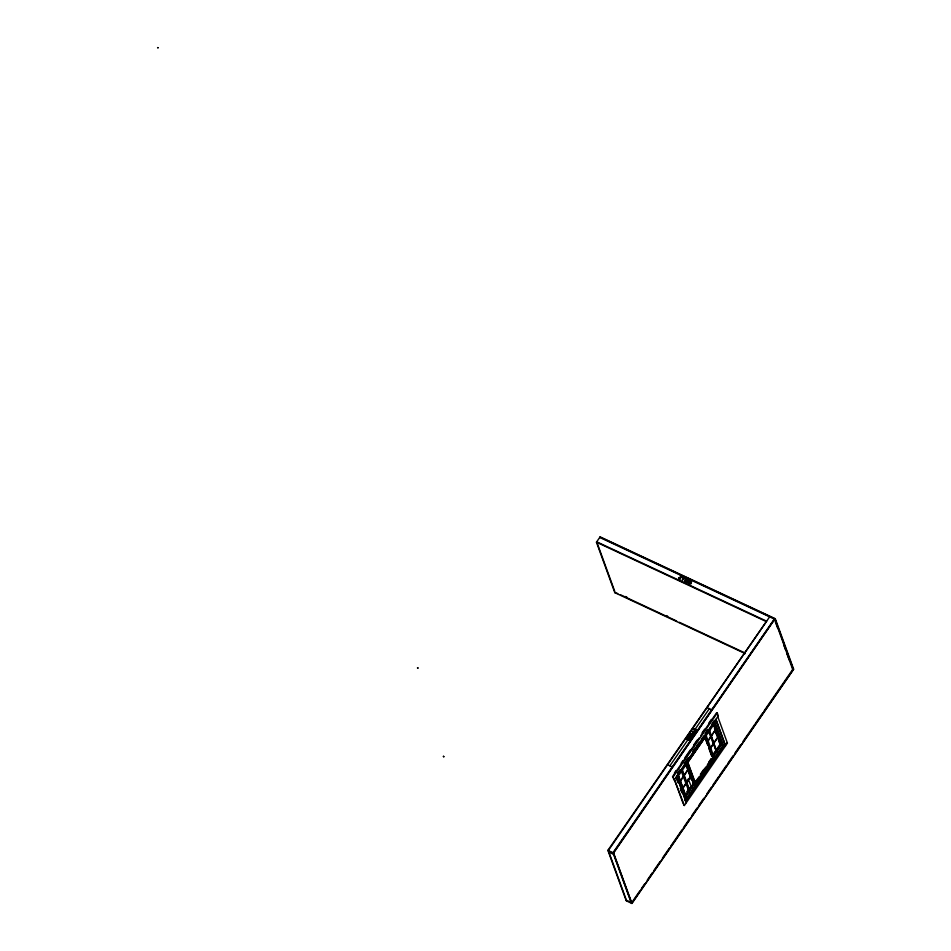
<?xml version="1.0" encoding="UTF-8"?>
<svg xmlns="http://www.w3.org/2000/svg" width="951" height="951" viewBox="0 0 951 951"><rect width="100%" height="100%" fill="white"/><g stroke="black" fill="none" stroke-linecap="round" stroke-linejoin="round"><path stroke-width="1.43" d="M157.688 47.657L158.044 47.895M157.997 47.74L157.581 47.55M417.584 667.745L417.988 667.947M443.285 756.497L443.915 756.651M745.287 653.622L614.81 592.663L596.443 542.201L600.117 536.887L775.279 618.732L793.645 669.195L631.94 903.45L626.257 900.799L607.891 850.337L766.637 621.193L596.717 541.808L614.798 591.486M614.81 592.663L617.77 593.519M769.644 616.83L608.319 850.539L626.673 900.989M669.884 765.828L709.363 708.626M631.94 903.45L613.573 852.999L774.934 618.839L613.359 852.892L631.726 903.355L793.645 669.195M674.425 772.937L676.113 770.5M681.142 763.213L682.83 760.776M684.97 757.674L690.378 749.84M693.731 744.966L697.095 740.104M702.135 732.805L704.643 729.167M708.84 723.081L711.36 719.432M699.151 738.024L672.5 776.646L674.176 779.796L718.326 715.841L717.28 712.988L716.65 712.691L700.828 735.61M673.142 776.943L717.28 712.988M677.504 773.555L680.203 769.846M684.221 763.819L688.536 757.781L684.435 763.926M692.697 751.742L695.145 747.997M696.869 745.715L699.365 742.089M705.19 733.649L707.746 729.75M711.859 723.996L714.356 720.371M677.718 773.662L680.238 770.001M692.839 751.754L697.035 745.667M701.244 739.581L703.764 735.931M705.44 733.494L707.96 729.845M695.229 750.696L686.943 762.69L695.062 785.027L714.13 757.424L705.999 735.087L704.334 737.489M697.713 747.094L702.682 739.89M695.514 783.386L687.858 762.345L705.547 736.728L713.202 757.769L695.514 783.386L694.456 782.899L696.144 780.45M680.001 781.306L687.989 769.407M707.211 741.875L715.211 729.988M680.12 781.627L688.108 769.739M708.138 741.019L715.366 730.059M682.545 788.32L690.545 776.42M709.767 748.889L717.922 737.073L709.886 749.222M682.663 788.641L690.664 776.753M686.991 791.66L689.439 788.117M687.311 791.814L690.581 787.083M712.893 754.749L720.24 744.11L718.326 738.856M688.904 789.758L688.298 786.632M685.291 795.559L693.445 783.743L686.265 764.01M712.513 756.128L720.668 744.312L713.488 724.591M700.352 774.352L703.716 769.478M708.768 762.155L711.3 758.494M712.822 756.283L720.989 744.467L713.809 724.733M694.777 783.042L698.985 776.943M700.673 774.506L705.725 767.184M707.401 764.747L711.621 758.636M685.16 797.342L694.694 783.541M713.167 756.77L721.904 744.122L714.284 723.176M723.39 744.811L686.646 798.044L678.515 775.707L715.259 722.475L723.39 744.811L720.846 743.623L717.292 733.851M724.84 744.098L685.623 800.897L684.993 800.599M683.733 805.2L684.375 805.497L727.42 743.135L717.779 716.638M633.033 900.74L639.773 890.98M641.438 888.567L644.826 883.657M647.322 880.044L652.41 872.685M654.038 870.308L659.982 861.701M662.443 858.135L669.242 848.28M670.847 845.962L681.879 829.985M683.448 827.703L689.463 819.001M691.852 815.53L697.035 808.029M698.569 805.794L703.776 798.269M706.973 793.621L711.348 787.285M712.858 785.098L718.932 776.301M719.586 775.362L726.516 765.329M727.979 763.189L733.245 755.57M734.707 753.454L740.829 744.585M743.111 741.281L748.401 733.613M748.996 732.757L755.142 723.854M755.712 723.022L762.726 712.87M764.117 710.849L784.623 681.154M785.122 680.417L789.33 674.33M789.675 673.831L792.92 669.124M688.108 779L692.007 788.046L691.211 787.975M693.338 784.741L694.254 784.789L693.006 783.79M713.749 754.191L714.356 754.06M599.974 537.089L774.934 618.839L793.3 669.29M599.736 537.434L774.696 619.184M596.443 542.201L765.935 621.395M792.682 669.468L774.566 618.661L612.991 852.726L631.357 903.177M625.58 596.515L626.864 597.109M666.378 615.582L667.65 616.177M620.444 594.755L676.625 621.015M679.299 622.263L705.06 634.305M706.058 634.769L744.015 652.505M707.021 707.544L711.705 709.719M717.684 715.544L718.326 715.841M726.778 742.838L727.42 743.135M724.864 745.62L725.506 745.917L715.853 719.42M720.989 744.467L719.919 743.967L718.481 740.021M686.8 761.858L687.858 762.345M667.543 764.735L672.214 766.922M692.708 783.386L693.766 783.886L685.612 795.702L678.432 775.98M695.062 785.027L694.004 784.539L686.111 762.845M673.546 779.499L674.176 779.796M689.249 789.259L682.236 769.609M417.441 667.982L418.048 668.089M685.647 802.418L686.289 802.715L676.648 776.218M607.891 850.337L613.573 852.999M608.592 851.311L613.276 853.499M608.878 852.096L613.561 854.283M626.4 900.217L631.072 902.392M691.496 787.416L692.007 788.046M708.471 731.105L716.721 752.491M681.154 770.69L689.237 792.29M775.315 621.74L777.799 628.552M783.897 645.313L785.395 649.438M786.727 653.099L789.211 659.923M714.498 728.335L717.363 736.229M714.653 729.5L717.054 736.074M709.446 730.19L716.281 750.41L709.101 730.689M705.951 737.382L708.519 744.443M710.908 751.017L712.347 754.963M705.285 737.703L708.15 745.584M709.113 748.211L711.978 756.104M704.964 737.548L707.829 745.441M708.792 748.068L711.657 755.962M686.325 765.127L691.591 779.594M686.004 764.984L691.27 779.44M681.891 770.108L689.071 789.829M678.598 777.145L684.815 794.24M676.518 777.324L678.051 781.639M680.583 788.474L682.093 792.718M680.369 788.462L681.879 792.611M676.446 778.536L677.98 782.744M684.375 805.497L674.093 778.703L683.222 803.809M443.523 756.164L443.772 756.853M694.135 729.453C691.08 726.73 700.756 731.45 694.135 729.453M678.883 577.97L680.013 579.183L680.666 578.755L679.228 578.137L681.998 576.936L680.179 576.092L681.32 577.031L678.883 577.97M686.396 578.993C682.224 586.933 691.757 577.685 687.751 580.657L686.396 578.993M686.515 580.455L686.135 581.929L687.454 580.883L686.515 580.455M689.285 582.024L689.225 583.724L691.401 581.81C688.833 588.586 694.242 577.364 689.225 583.32C692.566 576.746 683.947 586.375 689.701 581.013L689.285 582.024M682.259 577.055L683.4 577.994L682.2 580.443L683.971 577.863L682.259 577.055M684.399 578.065L685.54 579.004L684.34 581.441L686.123 578.862L684.399 578.065M686.301 739.2L689.297 740.163L687.537 738.059L690.628 738.238L688.358 736.24L690.117 738.226L687.074 738.095L689.023 739.807L686.301 739.2M689.309 734.85L691.139 737.489L690.747 736.454L692.803 735.075L689.309 734.85M690.462 733.197L692.982 734.826L694.087 733.209L692.887 734.327L690.462 733.197M691.841 731.188L694.361 732.817L695.478 731.212L694.266 732.329L691.841 731.188M691.115 735.349L690.521 736.217L689.475 735.171L691.115 735.349M716.067 719.515L676.862 776.325L685.837 800.992L725.054 744.193L716.067 719.515M705.226 736.585L687.537 762.203L695.193 783.244L712.881 757.626L705.226 736.585"/></g></svg>
